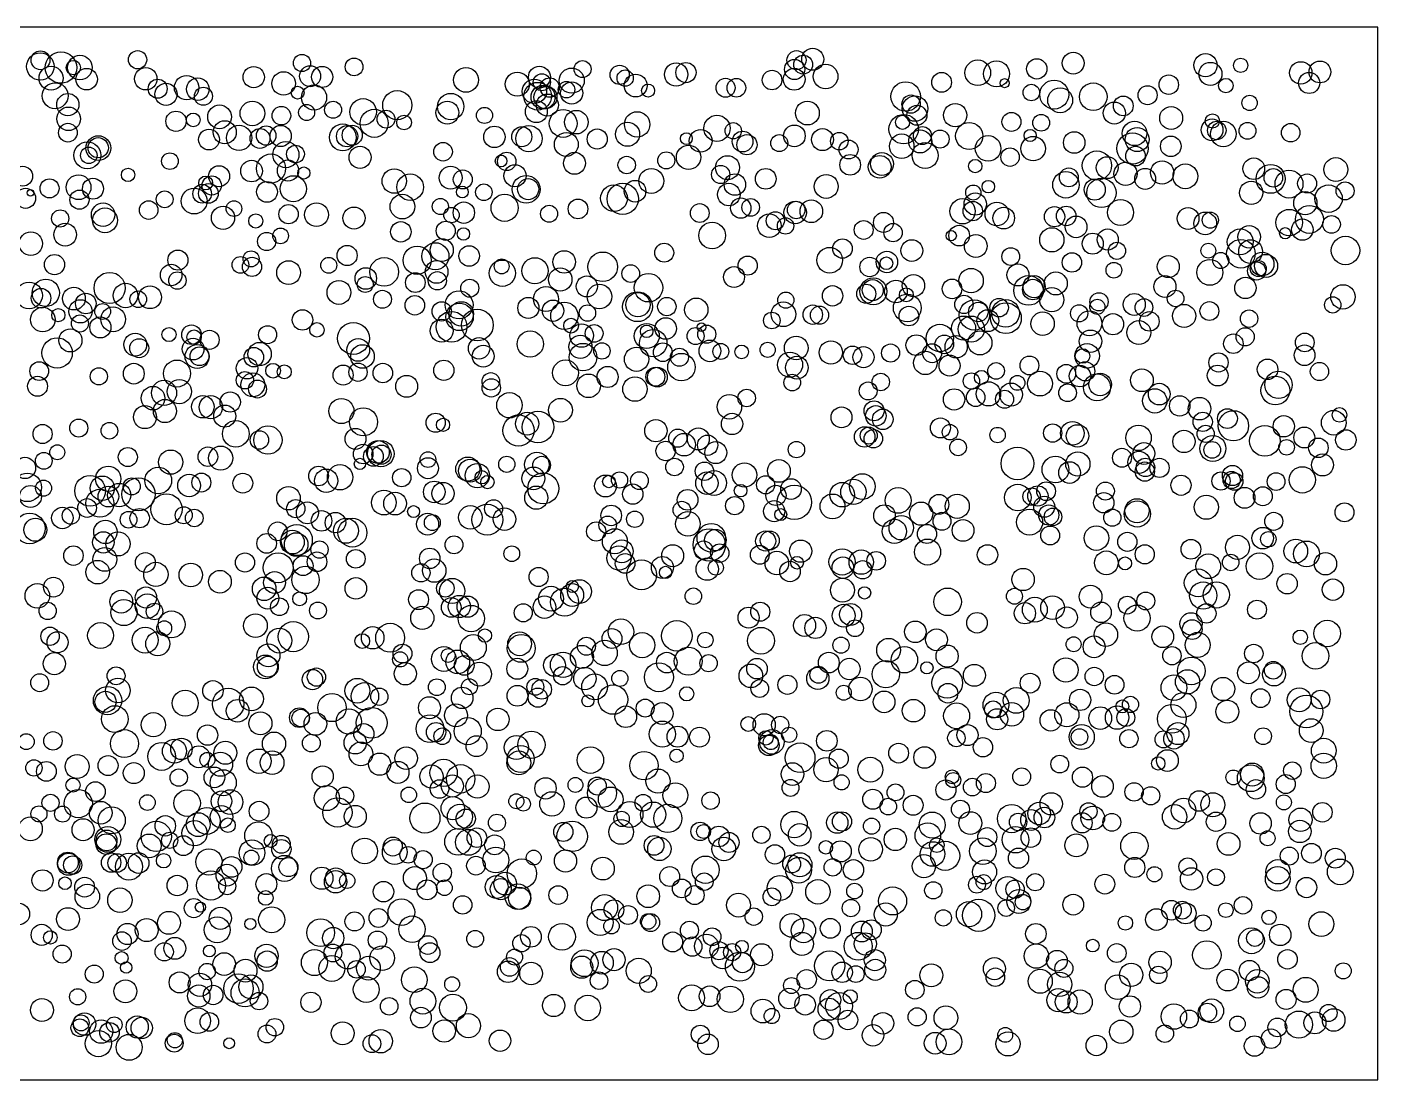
# Model space of a CAD drawing. Header units: millimetres. Extents: x 0 to 100, y 0 to 50.
# Drawn here: x 35.9 to 100, y 0 to 50 of the extents above; entities that cross this region are included whole.
import ezdxf

# ---------------------------------------------------------------- set-up
doc = ezdxf.new("R2010")
doc.units = ezdxf.units.MM
doc.layers.add('frame', color=7, linetype='Continuous')
doc.layers.add('media', color=7, linetype='Continuous')

msp = doc.modelspace()

# ---------------------------------------------------------------- linework, layer by layer
at = {"layer": 'frame'}
msp.add_lwpolyline([(0, 0), (100, 0), (100, 50), (0, 50), (0, 0)], dxfattribs=at)
at = {"layer": 'media'}
for centre, radius in [((36.487, 48.127), 0.65), ((36.496, 48.421), 0.448), ((37.466, 48.075), 0.747), ((41.105, 48.446), 0.433), ((72.39, 48.427), 0.454), ((73.16, 48.467), 0.523), ((85.531, 48.283), 0.519), ((36.995, 47.568), 0.57), ((38.054, 48.074), 0.342), ((38.368, 48.076), 0.584), ((46.619, 47.619), 0.506), ((48.911, 48.291), 0.407), ((49.299, 47.664), 0.498), ((49.867, 47.628), 0.502), ((51.384, 48.106), 0.422), ((60.184, 47.619), 0.52), ((62.234, 48), 0.403), ((63.994, 47.729), 0.455), ((66.677, 47.744), 0.553), ((67.142, 47.836), 0.479), ((72.301, 47.984), 0.481), ((72.71, 48.214), 0.448), ((73.772, 47.65), 0.587), ((80.999, 47.829), 0.608), ((81.886, 47.777), 0.618), ((83.8, 48.012), 0.481), ((91.811, 48.185), 0.551), ((92.045, 47.775), 0.547), ((93.479, 48.18), 0.341), ((96.335, 47.821), 0.532), ((97.245, 47.864), 0.517), ((38.685, 47.523), 0.51), ((41.494, 47.543), 0.533), ((42.06, 47.071), 0.451), ((43.432, 47.123), 0.578), ((43.967, 47.048), 0.539), ((48.038, 47.32), 0.559), ((56.697, 47.49), 0.589), ((59.135, 47.289), 0.57), ((59.949, 46.944), 0.579), ((60.299, 47.375), 0.405), ((60.674, 47.126), 0.46), ((61.717, 47.456), 0.597), ((64.256, 47.572), 0.387), ((64.755, 47.219), 0.539), ((69.021, 47.116), 0.451), ((69.536, 47.113), 0.444), ((71.229, 47.48), 0.464), ((72.279, 47.517), 0.517), ((79.279, 47.373), 0.469), ((82.272, 47.334), 0.214), ((84.628, 46.79), 0.686), ((90.067, 47.262), 0.463), ((92.778, 47.219), 0.343), ((96.731, 47.343), 0.502), ((37.19, 46.737), 0.615), ((37.795, 46.317), 0.528), ((42.457, 46.806), 0.527), ((44.229, 46.715), 0.429), ((48.705, 46.882), 0.307), ((49.487, 46.652), 0.595), ((53.435, 46.289), 0.693), ((55.974, 46.222), 0.626), ((60.104, 46.715), 0.657), ((60.357, 46.671), 0.57), ((60.47, 46.667), 0.545), ((61.47, 47.026), 0.391), ((61.719, 46.865), 0.526), ((65.346, 46.981), 0.31), ((77.572, 46.7), 0.7), ((83.541, 46.889), 0.392), ((84.91, 46.521), 0.591), ((86.481, 46.692), 0.653), ((89.061, 46.762), 0.453), ((37.829, 45.641), 0.559), ((44.995, 45.735), 0.562), ((46.556, 45.898), 0.584), ((47.934, 45.79), 0.44), ((49.133, 45.941), 0.38), ((50.386, 46.069), 0.403), ((51.814, 45.971), 0.628), ((55.812, 45.933), 0.54), ((57.577, 45.803), 0.383), ((60.038, 45.979), 0.519), ((60.567, 46.292), 0.525), ((72.907, 45.914), 0.566), ((77.831, 46.34), 0.433), ((78.02, 46.127), 0.604), ((78.11, 45.81), 0.473), ((79.926, 45.811), 0.553), ((87.482, 45.913), 0.526), ((87.906, 46.253), 0.469), ((90.18, 45.676), 0.545), ((93.905, 46.395), 0.363), ((42.929, 45.524), 0.482), ((43.751, 45.587), 0.325), ((45.244, 45.002), 0.548), ((52.34, 45.428), 0.668), ((52.901, 45.625), 0.424), ((53.757, 45.465), 0.349), ((61.311, 45.42), 0.66), ((61.936, 45.482), 0.561), ((64.827, 45.376), 0.604), ((68.615, 45.19), 0.62), ((77.48, 45.149), 0.702), ((77.425, 45.476), 0.336), ((82.595, 45.495), 0.45), ((84.007, 45.452), 0.397), ((92.122, 45.116), 0.517), ((92.14, 45.536), 0.338), ((37.797, 44.983), 0.444), ((44.494, 44.654), 0.493), ((45.923, 44.736), 0.6), ((46.915, 44.708), 0.472), ((47.212, 44.846), 0.462), ((47.898, 44.827), 0.504), ((50.849, 44.761), 0.636), ((51.054, 44.815), 0.506), ((51.296, 44.862), 0.475), ((58.049, 44.785), 0.509), ((59.347, 44.79), 0.477), ((59.687, 44.702), 0.624), ((61.462, 44.426), 0.567), ((62.93, 44.681), 0.478), ((64.37, 44.908), 0.572), ((67.164, 44.702), 0.279), ((67.841, 44.597), 0.539), ((69.387, 45.072), 0.388), ((69.831, 44.562), 0.493), ((72.29, 44.831), 0.515), ((73.625, 44.654), 0.521), ((74.422, 44.58), 0.417), ((77.387, 44.339), 0.582), ((78.263, 44.567), 0.546), ((78.372, 44.845), 0.427), ((79.211, 44.678), 0.426), ((80.592, 44.826), 0.645), ((83.485, 44.847), 0.288), ((85.578, 44.515), 0.511), ((88.344, 44.236), 0.741), ((88.441, 44.949), 0.582), ((88.566, 44.658), 0.573), ((92.346, 45.089), 0.44), ((92.655, 44.922), 0.604), ((93.807, 45.069), 0.401), ((95.857, 44.981), 0.44), ((38.722, 43.907), 0.642), ((38.787, 43.906), 0.392), ((39.243, 44.25), 0.587), ((39.237, 44.267), 0.48), ((48.148, 43.94), 0.619), ((48.603, 43.965), 0.421), ((51.668, 43.812), 0.523), ((55.611, 44.077), 0.441), ((67.265, 43.812), 0.578), ((70.04, 44.411), 0.481), ((71.575, 44.486), 0.404), ((74.864, 44.183), 0.449), ((78.499, 43.898), 0.619), ((81.489, 44.234), 0.607), ((83.628, 44.225), 0.582), ((88.488, 43.871), 0.465), ((90.164, 44.335), 0.489), ((42.642, 43.631), 0.394), ((46.517, 43.161), 0.514), ((47.441, 43.281), 0.69), ((48.247, 43.184), 0.503), ((58.366, 43.637), 0.279), ((58.634, 43.616), 0.436), ((61.85, 43.53), 0.521), ((64.328, 43.447), 0.413), ((66.209, 43.667), 0.404), ((69.117, 43.322), 0.569), ((74.939, 43.455), 0.491), ((76.339, 43.362), 0.54), ((76.448, 43.498), 0.541), ((80.876, 43.397), 0.318), ((82.531, 43.821), 0.438), ((86.654, 43.422), 0.696), ((87.144, 43.323), 0.52), ((89.75, 43.09), 0.553), ((94.105, 43.272), 0.514), ((98, 43.231), 0.566), ((35.649, 42.916), 0.474), ((38.301, 42.394), 0.589), ((40.652, 42.978), 0.318), ((44.974, 42.915), 0.498), ((49.002, 43.067), 0.289), ((53.292, 42.684), 0.578), ((54.045, 42.395), 0.632), ((55.969, 42.843), 0.542), ((56.545, 42.762), 0.451), ((59.023, 42.936), 0.527), ((65.497, 42.691), 0.591), ((68.791, 42.995), 0.432), ((69.465, 42.52), 0.509), ((70.932, 42.791), 0.491), ((73.804, 42.431), 0.567), ((85.182, 42.507), 0.627), ((85.319, 42.861), 0.447), ((88.014, 43.029), 0.55), ((88.945, 42.789), 0.497), ((90.856, 42.912), 0.588), ((94.901, 42.789), 0.686), ((95.032, 42.84), 0.441), ((95.775, 42.543), 0.664), ((96.634, 42.571), 0.451), ((35.788, 41.867), 0.477), ((36.925, 42.337), 0.453), ((38.988, 42.322), 0.498), ((43.793, 41.737), 0.613), ((44.171, 42.082), 0.443), ((44.466, 42.097), 0.469), ((44.336, 42.592), 0.329), ((44.626, 42.478), 0.456), ((47.25, 42.171), 0.494), ((48.5, 42.319), 0.621), ((56.524, 42.165), 0.276), ((57.548, 42.155), 0.393), ((59.555, 42.294), 0.66), ((59.651, 42.3), 0.504), ((63.725, 41.871), 0.634), ((64.14, 41.84), 0.744), ((64.726, 42.202), 0.513), ((69.18, 42.045), 0.539), ((80.784, 42.138), 0.359), ((81.503, 42.422), 0.297), ((86.552, 42.279), 0.501), ((86.868, 42.124), 0.698), ((93.981, 42.13), 0.552), ((97.655, 41.849), 0.65), ((98.44, 42.22), 0.428), ((36.022, 42.129), 0.154), ((38.344, 41.801), 0.456), ((41.632, 41.307), 0.441), ((42.391, 41.818), 0.4), ((45.68, 41.377), 0.374), ((53.678, 41.471), 0.584), ((55.483, 41.477), 0.383), ((58.532, 41.416), 0.645), ((62.016, 41.362), 0.468), ((69.746, 41.402), 0.484), ((70.213, 41.434), 0.418), ((72.327, 41.192), 0.538), ((72.376, 41.312), 0.415), ((73.094, 41.25), 0.536), ((80.274, 41.249), 0.602), ((80.759, 41.258), 0.462), ((80.878, 41.592), 0.529), ((87.778, 41.195), 0.618), ((96.55, 41.639), 0.551), ((37.433, 40.911), 0.408), ((39.466, 41.09), 0.555), ((39.558, 40.822), 0.589), ((45.162, 40.941), 0.551), ((46.715, 40.791), 0.335), ((48.274, 41.113), 0.459), ((49.6, 41.089), 0.564), ((51.381, 40.926), 0.523), ((56.011, 41.071), 0.365), ((56.596, 41.184), 0.507), ((60.644, 41.135), 0.403), ((67.796, 41.167), 0.445), ((71.1, 40.566), 0.561), ((71.385, 40.8), 0.429), ((76.522, 40.721), 0.474), ((81.906, 41.124), 0.562), ((82.229, 40.926), 0.514), ((84.644, 40.993), 0.48), ((85.197, 41.03), 0.464), ((90.982, 40.908), 0.517), ((91.801, 40.674), 0.539), ((92.04, 40.829), 0.382), ((95.786, 40.711), 0.631), ((96.743, 40.865), 0.664), ((37.667, 40.14), 0.54), ((47.894, 40.083), 0.372), ((53.606, 40.273), 0.485), ((55.736, 40.324), 0.454), ((56.578, 40.172), 0.293), ((68.384, 40.101), 0.634), ((71.869, 40.556), 0.388), ((75.58, 40.365), 0.447), ((76.978, 40.236), 0.437), ((80.115, 40.095), 0.491), ((84.515, 39.894), 0.577), ((85.666, 40.507), 0.516), ((93.461, 39.801), 0.614), ((93.886, 40.037), 0.534), ((95.593, 40.209), 0.265), ((96.41, 40.381), 0.51), ((97.795, 40.628), 0.418), ((36.034, 39.713), 0.557), ((47.234, 39.817), 0.433), ((55.546, 39.411), 0.547), ((74.575, 39.479), 0.461), ((77.865, 39.383), 0.518), ((79.737, 40.091), 0.244), ((80.903, 39.6), 0.541), ((86.457, 39.712), 0.499), ((87.169, 39.908), 0.502), ((87.606, 39.372), 0.408), ((93.491, 39.235), 0.681), ((93.952, 39.335), 0.564), ((98.459, 39.388), 0.676), ((37.161, 38.717), 0.48), ((43.019, 38.932), 0.477), ((46.494, 38.989), 0.378), ((51.053, 39.152), 0.479), ((54.38, 38.924), 0.668), ((55.245, 39.114), 0.644), ((56.849, 39.128), 0.488), ((61.359, 38.844), 0.535), ((63.19, 38.613), 0.703), ((66.111, 39.283), 0.449), ((73.967, 38.924), 0.611), ((76.682, 38.843), 0.509), ((82.565, 39.1), 0.422), ((85.468, 38.82), 0.462), ((90.043, 38.623), 0.52), ((91.945, 39.38), 0.355), ((92.537, 38.913), 0.383), ((94.503, 38.745), 0.557), ((94.688, 38.658), 0.546), ((42.699, 38.226), 0.511), ((45.988, 38.704), 0.396), ((46.539, 38.612), 0.455), ((48.276, 38.336), 0.565), ((50.182, 38.685), 0.378), ((51.94, 38.059), 0.511), ((52.813, 38.373), 0.68), ((55.303, 38.372), 0.539), ((58.425, 38.311), 0.625), ((58.392, 38.633), 0.354), ((59.973, 38.426), 0.621), ((61.174, 38.011), 0.554), ((64.519, 38.288), 0.42), ((69.426, 38.129), 0.496), ((70.072, 38.67), 0.454), ((75.861, 38.605), 0.462), ((76.662, 38.78), 0.3), ((80.681, 37.958), 0.58), ((82.905, 38.227), 0.521), ((87.46, 38.453), 0.373), ((92.016, 38.35), 0.615), ((94.238, 38.415), 0.43), ((94.317, 38.529), 0.378), ((35.95, 37.255), 0.633), ((36.745, 37.38), 0.648), ((39.779, 37.607), 0.739), ((42.994, 37.963), 0.412), ((50.667, 37.398), 0.567), ((51.914, 37.773), 0.378), ((54.293, 37.863), 0.467), ((55.335, 37.95), 0.433), ((56.879, 37.599), 0.428), ((62.434, 37.681), 0.501), ((65.364, 37.619), 0.676), ((76.039, 37.448), 0.638), ((76.012, 37.503), 0.5), ((77.113, 37.44), 0.536), ((77.944, 37.72), 0.53), ((79.777, 37.565), 0.465), ((83.411, 37.493), 0.705), ((83.611, 37.533), 0.489), ((83.674, 37.667), 0.526), ((84.702, 37.823), 0.545), ((89.885, 37.675), 0.52), ((93.706, 37.611), 0.51), ((36.521, 37.122), 0.465), ((38.085, 37.103), 0.539), ((38.646, 36.869), 0.49), ((40.533, 37.252), 0.58), ((41.139, 37.07), 0.395), ((41.695, 37.165), 0.539), ((52.732, 37.072), 0.425), ((54.271, 36.788), 0.463), ((56.369, 36.807), 0.663), ((60.493, 37.082), 0.59), ((63.034, 37.201), 0.586), ((64.843, 36.719), 0.71), ((64.863, 36.812), 0.574), ((71.884, 37.032), 0.384), ((74.104, 37.236), 0.484), ((75.706, 37.333), 0.453), ((77.649, 36.661), 0.658), ((77.605, 37.284), 0.328), ((80.343, 36.826), 0.436), ((84.511, 37.052), 0.575), ((86.754, 36.951), 0.432), ((88.428, 36.825), 0.523), ((90.389, 37.111), 0.393), ((98.335, 37.186), 0.578), ((36.603, 36.108), 0.586), ((37.342, 36.314), 0.314), ((38.391, 36.498), 0.552), ((39.448, 36.489), 0.376), ((39.944, 36.12), 0.587), ((48.937, 36.09), 0.486), ((55.545, 36.497), 0.459), ((56.392, 36.235), 0.653), ((56.475, 36.375), 0.583), ((57.242, 35.845), 0.751), ((59.66, 36.661), 0.501), ((60.831, 36.528), 0.505), ((61.37, 36.285), 0.649), ((62.467, 36.416), 0.388), ((66.235, 36.725), 0.436), ((67.633, 36.577), 0.554), ((71.77, 36.36), 0.585), ((73.165, 36.341), 0.46), ((73.483, 36.318), 0.431), ((77.728, 36.274), 0.464), ((80.834, 36.326), 0.716), ((81.022, 36.467), 0.462), ((81.475, 36.056), 0.52), ((82.012, 36.674), 0.439), ((82.335, 36.175), 0.731), ((82.319, 36.405), 0.654), ((85.81, 36.402), 0.408), ((86.673, 36.714), 0.358), ((88.889, 36.679), 0.419), ((90.795, 36.279), 0.55), ((91.994, 36.513), 0.447), ((93.88, 36.153), 0.415), ((97.851, 36.805), 0.387), ((38.369, 35.921), 0.405), ((39.338, 35.736), 0.5), ((49.62, 35.619), 0.344), ((51.354, 35.212), 0.755), ((55.545, 35.579), 0.542), ((56.013, 35.765), 0.732), ((61.688, 35.821), 0.351), ((65.28, 35.327), 0.595), ((66.18, 35.684), 0.511), ((67.878, 35.748), 0.207), ((71.22, 36.065), 0.394), ((80.324, 35.704), 0.571), ((80.692, 35.656), 0.62), ((84.077, 35.912), 0.556), ((86.301, 35.932), 0.59), ((87.418, 35.889), 0.506), ((88.646, 35.489), 0.568), ((89.145, 36.02), 0.464), ((37.917, 35.12), 0.548), ((40.994, 34.92), 0.542), ((42.597, 35.395), 0.333), ((43.663, 35.388), 0.464), ((43.785, 35.273), 0.344), ((44.524, 35.145), 0.454), ((47.28, 35.39), 0.428), ((59.751, 34.948), 0.626), ((62.128, 34.816), 0.55), ((62.188, 35.348), 0.558), ((62.783, 35.45), 0.421), ((65.589, 34.99), 0.651), ((65.275, 35.549), 0.295), ((67.599, 35.324), 0.406), ((68.13, 35.414), 0.43), ((72.377, 34.758), 0.562), ((78.079, 34.892), 0.491), ((79.198, 35.232), 0.651), ((79.41, 34.932), 0.443), ((79.972, 34.814), 0.53), ((81.101, 35), 0.571), ((86.35, 35.076), 0.533), ((93.133, 34.961), 0.463), ((93.693, 35.289), 0.432), ((96.522, 35.023), 0.444), ((37.285, 34.522), 0.721), ((41.182, 34.749), 0.452), ((43.739, 34.708), 0.517), ((43.933, 34.354), 0.573), ((44.045, 34.367), 0.447), ((46.626, 34.322), 0.464), ((46.897, 34.47), 0.556), ((51.58, 34.668), 0.54), ((51.785, 34.356), 0.559), ((57.32, 34.74), 0.509), ((57.517, 34.368), 0.519), ((62.253, 34.325), 0.654), ((63.154, 34.621), 0.389), ((64.796, 34.225), 0.576), ((66.043, 34.557), 0.443), ((66.831, 34.318), 0.429), ((68.28, 34.62), 0.516), ((68.798, 34.595), 0.377), ((69.785, 34.573), 0.322), ((71.022, 34.672), 0.36), ((74.023, 34.546), 0.553), ((75.05, 34.412), 0.437), ((75.571, 34.324), 0.502), ((76.857, 34.518), 0.431), ((78.83, 34.51), 0.451), ((86.189, 34.384), 0.581), ((85.974, 34.378), 0.344), ((96.513, 34.415), 0.491), ((36.435, 33.661), 0.445), ((40.926, 33.539), 0.493), ((42.975, 33.546), 0.64), ((46.298, 33.797), 0.509), ((47.539, 33.678), 0.35), ((51.57, 33.609), 0.435), ((52.75, 33.568), 0.464), ((55.645, 33.699), 0.481), ((61.424, 33.578), 0.612), ((66.927, 33.85), 0.653), ((72.083, 33.964), 0.598), ((72.406, 33.825), 0.54), ((78.509, 34.05), 0.558), ((79.657, 33.923), 0.499), ((81.866, 33.67), 0.396), ((83.45, 33.929), 0.447), ((86.098, 33.651), 0.458), ((92.428, 34.073), 0.456), ((94.756, 33.744), 0.488), ((97.221, 33.642), 0.433), ((36.354, 32.94), 0.473), ((39.265, 33.412), 0.405), ((46.201, 33.226), 0.41), ((46.576, 33.009), 0.564), ((48.072, 33.624), 0.332), ((50.864, 33.473), 0.476), ((53.883, 32.936), 0.519), ((57.876, 33.172), 0.415), ((62.519, 32.961), 0.56), ((63.422, 33.382), 0.5), ((64.72, 32.806), 0.579), ((65.688, 33.393), 0.45), ((65.786, 33.377), 0.468), ((72.189, 33.114), 0.394), ((76.393, 33.144), 0.413), ((80.696, 33.188), 0.388), ((81.172, 33.36), 0.335), ((82.882, 33.102), 0.353), ((83.952, 33.07), 0.591), ((85.199, 33.53), 0.446), ((85.851, 33.422), 0.51), ((86.657, 32.886), 0.641), ((86.81, 33.028), 0.535), ((88.789, 33.227), 0.542), ((92.389, 33.451), 0.492), ((95.127, 32.738), 0.683), ((95.28, 33.012), 0.65), ((41.836, 32.377), 0.56), ((42.361, 32.624), 0.599), ((43.087, 32.689), 0.575), ((46.798, 32.81), 0.427), ((57.897, 32.865), 0.435), ((70.025, 32.383), 0.418), ((75.792, 32.72), 0.425), ((79.872, 32.314), 0.506), ((80.9, 32.416), 0.439), ((81.505, 32.581), 0.576), ((82.27, 32.323), 0.428), ((82.577, 32.549), 0.545), ((85.261, 32.631), 0.42), ((89.403, 32.247), 0.577), ((89.612, 32.568), 0.515), ((42.405, 31.765), 0.551), ((44.205, 31.97), 0.534), ((44.581, 31.948), 0.552), ((45.503, 32.192), 0.482), ((50.782, 31.764), 0.597), ((58.762, 32.041), 0.604), ((61.185, 31.802), 0.563), ((69.204, 31.965), 0.582), ((76.072, 31.776), 0.475), ((90.585, 32.008), 0.484), ((91.524, 31.877), 0.537), ((41.456, 31.476), 0.547), ((45.243, 31.522), 0.525), ((51.83, 31.249), 0.667), ((55.258, 31.21), 0.455), ((59.19, 30.838), 0.739), ((59.602, 31.165), 0.549), ((60.114, 31.004), 0.752), ((69.333, 31.151), 0.507), ((74.529, 31.465), 0.497), ((76.159, 31.534), 0.486), ((76.487, 31.373), 0.488), ((79.222, 30.962), 0.476), ((91.679, 31.251), 0.458), ((92.851, 31.405), 0.471), ((93.137, 31.063), 0.719), ((95.528, 31.039), 0.507), ((97.899, 31.21), 0.585), ((98.173, 31.583), 0.349), ((36.594, 30.674), 0.454), ((38.311, 30.957), 0.429), ((39.768, 30.829), 0.393), ((45.767, 30.683), 0.634), ((46.889, 30.391), 0.438), ((47.294, 30.388), 0.673), ((51.452, 30.443), 0.497), ((55.609, 31.113), 0.314), ((65.714, 30.83), 0.53), ((66.756, 30.476), 0.432), ((67.73, 30.44), 0.521), ((75.628, 30.536), 0.486), ((75.822, 30.6), 0.403), ((76.039, 30.449), 0.437), ((79.677, 30.759), 0.367), ((81.94, 30.626), 0.365), ((84.552, 30.718), 0.434), ((85.491, 30.708), 0.561), ((85.736, 30.582), 0.534), ((88.631, 30.49), 0.605), ((90.786, 30.321), 0.529), ((91.817, 30.683), 0.409), ((94.631, 30.346), 0.728), ((96.499, 30.509), 0.495), ((98.474, 30.392), 0.487), ((37.292, 29.805), 0.355), ((51.814, 29.723), 0.464), ((52.52, 29.821), 0.538), ((52.653, 29.74), 0.629), ((52.685, 29.694), 0.454), ((66.177, 29.868), 0.461), ((67.062, 30.168), 0.535), ((68.172, 30.141), 0.481), ((68.56, 29.79), 0.523), ((72.388, 29.935), 0.39), ((80.062, 30.038), 0.394), ((88.888, 29.749), 0.515), ((92.16, 29.987), 0.619), ((92.13, 29.918), 0.398), ((95.661, 30.043), 0.369), ((97.17, 30.019), 0.465), ((35.759, 29.065), 0.506), ((36.651, 29.401), 0.397), ((40.642, 29.58), 0.452), ((42.678, 29.338), 0.575), ((44.446, 29.596), 0.466), ((45.05, 29.53), 0.572), ((51.663, 29.255), 0.268), ((52.301, 29.612), 0.47), ((54.893, 29.049), 0.499), ((54.893, 29.46), 0.372), ((56.785, 29.008), 0.574), ((58.634, 29.236), 0.384), ((60.062, 29.224), 0.584), ((60.29, 29.193), 0.421), ((66.599, 29.108), 0.419), ((82.879, 29.278), 0.776), ((84.686, 28.988), 0.636), ((85.75, 29.249), 0.576), ((87.845, 29.546), 0.448), ((88.651, 29.331), 0.525), ((88.959, 29.088), 0.438), ((89.627, 29.064), 0.456), ((97.367, 29.206), 0.522), ((39.711, 28.547), 0.601), ((42.087, 28.466), 0.634), ((49.697, 28.681), 0.466), ((50.061, 28.457), 0.555), ((50.72, 28.618), 0.602), ((53.647, 28.601), 0.434), ((56.891, 28.931), 0.542), ((57.235, 28.699), 0.578), ((57.449, 28.618), 0.317), ((59.898, 28.566), 0.541), ((63.989, 28.49), 0.385), ((64.932, 28.456), 0.423), ((68.022, 28.904), 0.438), ((68.14, 28.341), 0.534), ((68.478, 28.35), 0.588), ((69.921, 28.728), 0.579), ((71.555, 28.922), 0.542), ((85.355, 28.843), 0.514), ((88.931, 28.89), 0.457), ((92.544, 28.44), 0.433), ((93.091, 28.703), 0.48), ((93.05, 28.487), 0.408), ((96.408, 28.497), 0.625), ((35.871, 28.139), 0.677), ((36.021, 27.707), 0.524), ((36.64, 28.103), 0.381), ((38.851, 27.976), 0.732), ((39.432, 28.101), 0.579), ((40.231, 27.777), 0.554), ((41.148, 27.813), 0.785), ((40.83, 28.188), 0.405), ((43.552, 28.229), 0.539), ((44.133, 28.368), 0.448), ((46.101, 28.338), 0.47), ((55.191, 27.924), 0.512), ((55.604, 27.852), 0.527), ((57.716, 28.392), 0.317), ((60.365, 28.088), 0.735), ((63.322, 28.205), 0.518), ((63.483, 28.418), 0.298), ((64.618, 27.82), 0.481), ((69.736, 27.984), 0.297), ((70.923, 28.262), 0.431), ((71.415, 27.76), 0.479), ((72.294, 27.433), 0.816), ((72.13, 28.058), 0.49), ((74.563, 27.793), 0.584), ((75.091, 27.923), 0.6), ((75.517, 28.177), 0.612), ((82.897, 27.656), 0.629), ((84.242, 27.958), 0.446), ((87.056, 27.964), 0.427), ((90.648, 28.239), 0.479), ((93.171, 28.421), 0.415), ((95.162, 28.416), 0.422), ((38.706, 27.162), 0.445), ((39.316, 27.386), 0.665), ((39.719, 27.705), 0.493), ((42.478, 27.101), 0.737), ((48.27, 27.625), 0.559), ((52.798, 27.418), 0.588), ((53.331, 27.373), 0.54), ((60.037, 27.651), 0.55), ((67.221, 27.548), 0.491), ((69.454, 27.271), 0.432), ((74.1, 27.234), 0.591), ((77.218, 27.519), 0.61), ((79.153, 27.334), 0.471), ((80.021, 27.242), 0.575), ((83.55, 27.706), 0.412), ((83.853, 27.733), 0.481), ((84.154, 27.219), 0.498), ((86.981, 27.41), 0.485), ((88.56, 27.031), 0.572), ((91.847, 27.197), 0.573), ((93.666, 27.643), 0.494), ((94.533, 27.719), 0.449), ((37.534, 26.687), 0.51), ((37.937, 26.797), 0.41), ((40.676, 26.603), 0.396), ((41.205, 26.678), 0.46), ((43.296, 26.814), 0.403), ((43.798, 26.685), 0.419), ((48.617, 27.128), 0.435), ((49.166, 26.93), 0.523), ((49.84, 26.55), 0.49), ((50.499, 26.467), 0.487), ((54.211, 26.988), 0.284), ((56.906, 26.716), 0.558), ((57.708, 26.603), 0.732), ((58.008, 27.126), 0.427), ((58.523, 26.627), 0.535), ((63.593, 26.807), 0.489), ((64.713, 26.625), 0.39), ((66.947, 27.064), 0.414), ((67.235, 26.408), 0.586), ((71.331, 27.008), 0.503), ((71.644, 26.849), 0.281), ((76.567, 26.801), 0.512), ((78.307, 26.892), 0.552), ((79.299, 26.529), 0.426), ((83.458, 26.489), 0.618), ((84.367, 26.828), 0.481), ((84.568, 26.739), 0.418), ((87.384, 26.704), 0.408), ((88.573, 26.88), 0.623), ((95.053, 26.528), 0.428), ((98.41, 26.954), 0.45), ((35.982, 26.191), 0.73), ((36.254, 26.126), 0.545), ((39.579, 26.026), 0.556), ((47.758, 26.053), 0.446), ((48.666, 25.639), 0.736), ((50.998, 26.078), 0.593), ((51.305, 25.988), 0.684), ((54.875, 26.391), 0.521), ((55.1, 26.468), 0.379), ((62.88, 26.044), 0.457), ((63.425, 26.357), 0.419), ((68.346, 25.746), 0.678), ((77.04, 26.048), 0.576), ((77.366, 26.225), 0.583), ((78.587, 25.927), 0.453), ((80.298, 26.097), 0.517), ((84.435, 25.857), 0.448), ((86.631, 25.733), 0.584), ((39.479, 25.529), 0.507), ((40.177, 25.456), 0.574), ((47.235, 25.481), 0.467), ((48.454, 25.542), 0.565), ((48.635, 25.426), 0.559), ((56.129, 25.412), 0.425), ((63.765, 25.583), 0.593), ((68.251, 25.406), 0.773), ((68.538, 25.636), 0.511), ((70.925, 25.591), 0.478), ((71.122, 25.619), 0.449), ((78.616, 25.07), 0.617), ((88.1, 25.553), 0.454), ((91.121, 25.2), 0.469), ((93.328, 25.292), 0.571), ((94.527, 25.729), 0.512), ((94.795, 25.676), 0.367), ((96.097, 25.112), 0.563), ((38.06, 24.9), 0.462), ((39.549, 24.72), 0.565), ((41.474, 24.572), 0.47), ((46.205, 24.573), 0.453), ((47.779, 24.323), 0.709), ((49.623, 24.607), 0.465), ((49.746, 25.186), 0.408), ((51.465, 24.745), 0.442), ((54.975, 24.767), 0.485), ((58.874, 24.99), 0.372), ((63.959, 24.786), 0.574), ((64.095, 25.102), 0.542), ((66.511, 24.894), 0.521), ((67.976, 25.157), 0.438), ((68.746, 25.017), 0.437), ((70.646, 24.937), 0.446), ((71.457, 24.544), 0.559), ((72.587, 25.111), 0.527), ((74.555, 24.6), 0.622), ((75.463, 24.59), 0.578), ((76.172, 24.65), 0.442), ((81.46, 24.936), 0.483), ((87.103, 24.556), 0.563), ((88.926, 24.961), 0.455), ((94.374, 24.398), 0.629), ((96.605, 24.98), 0.611), ((97.509, 24.512), 0.528), ((39.207, 24.113), 0.56), ((41.973, 24.007), 0.577), ((43.632, 23.982), 0.558), ((49.078, 23.747), 0.652), ((48.965, 24.422), 0.47), ((54.558, 24.084), 0.433), ((55.193, 24.187), 0.556), ((64.252, 24.526), 0.467), ((65.037, 23.988), 0.708), ((66.024, 24.338), 0.521), ((66.172, 24.098), 0.293), ((68.155, 24.26), 0.534), ((68.56, 24.33), 0.358), ((72.083, 24.145), 0.486), ((72.42, 24.56), 0.302), ((74.592, 24.324), 0.51), ((75.534, 24.228), 0.434), ((87.99, 24.531), 0.308), ((91.944, 24.393), 0.585), ((93.006, 24.575), 0.391), ((37.112, 23.401), 0.47), ((45.017, 23.66), 0.537), ((47.115, 23.324), 0.56), ((47.609, 23.621), 0.519), ((51.469, 23.343), 0.512), ((55.718, 23.347), 0.417), ((56.041, 23.223), 0.596), ((60.146, 23.885), 0.454), ((62.088, 23.193), 0.563), ((74.57, 23.257), 0.567), ((83.151, 23.766), 0.529), ((91.463, 23.606), 0.659), ((95.684, 23.567), 0.485), ((97.863, 23.283), 0.507), ((36.344, 22.988), 0.583), ((40.329, 22.713), 0.542), ((41.504, 22.91), 0.506), ((47.287, 22.878), 0.52), ((48.8, 22.851), 0.33), ((54.446, 22.81), 0.472), ((60.736, 22.853), 0.589), ((61.376, 22.691), 0.667), ((61.739, 23.027), 0.543), ((61.75, 23.432), 0.289), ((67.494, 22.971), 0.392), ((75.625, 23.129), 0.29), ((79.566, 22.705), 0.655), ((82.739, 22.969), 0.377), ((86.352, 22.95), 0.541), ((88.976, 22.745), 0.425), ((91.701, 23.004), 0.644), ((92.329, 23.035), 0.624), ((36.837, 22.274), 0.41), ((40.458, 22.196), 0.62), ((41.571, 22.499), 0.579), ((41.91, 22.246), 0.394), ((47.843, 22.472), 0.421), ((49.669, 22.293), 0.401), ((54.624, 21.943), 0.551), ((55.996, 22.439), 0.466), ((56.381, 22.483), 0.528), ((56.777, 22.476), 0.505), ((56.948, 21.91), 0.626), ((59.417, 22.185), 0.431), ((60.429, 22.45), 0.536), ((70.118, 21.954), 0.499), ((70.668, 22.237), 0.453), ((74.634, 22.048), 0.544), ((74.958, 22.105), 0.523), ((83.237, 22.162), 0.504), ((83.707, 22.331), 0.59), ((84.548, 22.429), 0.563), ((85.223, 21.962), 0.503), ((86.85, 22.204), 0.488), ((88.094, 22.547), 0.421), ((88.561, 21.932), 0.621), ((91.853, 22.152), 0.46), ((94.255, 22.333), 0.451), ((42.718, 21.631), 0.64), ((46.7, 21.572), 0.564), ((64.056, 21.285), 0.607), ((66.712, 21.093), 0.723), ((72.773, 21.582), 0.523), ((73.289, 21.466), 0.503), ((75.168, 21.449), 0.398), ((80.963, 21.711), 0.488), ((91.122, 21.656), 0.532), ((91.177, 21.385), 0.468), ((97.587, 21.203), 0.629), ((36.948, 21.069), 0.435), ((37.305, 20.784), 0.5), ((39.348, 21.104), 0.613), ((41.464, 20.882), 0.615), ((42.061, 20.715), 0.569), ((42.369, 21.452), 0.352), ((47.836, 20.863), 0.591), ((48.498, 21.051), 0.716), ((51.773, 20.844), 0.349), ((52.268, 21.001), 0.535), ((53.097, 20.997), 0.687), ((57.596, 21.104), 0.32), ((59.246, 20.713), 0.565), ((63.63, 20.962), 0.472), ((65.064, 20.647), 0.598), ((68.061, 20.893), 0.367), ((70.704, 20.856), 0.638), ((78.032, 21.281), 0.51), ((79.037, 20.905), 0.519), ((87.081, 21.145), 0.556), ((89.78, 21.047), 0.515), ((91.442, 20.661), 0.592), ((96.309, 21.021), 0.342), ((47.317, 20.163), 0.546), ((53.683, 20.249), 0.446), ((55.648, 19.99), 0.587), ((57.048, 20.535), 0.616), ((59.322, 20.496), 0.663), ((62.202, 20.091), 0.545), ((62.415, 20.596), 0.428), ((63.281, 20.279), 0.602), ((67.252, 19.888), 0.664), ((74.504, 20.644), 0.383), ((76.765, 20.405), 0.565), ((77.517, 19.952), 0.626), ((79.544, 20.125), 0.525), ((85.547, 20.689), 0.355), ((86.52, 20.566), 0.52), ((90.217, 20.147), 0.437), ((94.103, 20.25), 0.439), ((97.036, 20.139), 0.63), ((37.153, 19.768), 0.53), ((47.177, 19.614), 0.565), ((47.289, 19.623), 0.494), ((53.574, 19.971), 0.36), ((55.853, 20.155), 0.329), ((56.306, 19.85), 0.566), ((56.614, 19.685), 0.467), ((59.134, 19.526), 0.497), ((60.902, 19.693), 0.522), ((61.307, 19.713), 0.602), ((66.231, 19.82), 0.489), ((68.216, 19.792), 0.41), ((70.514, 19.53), 0.489), ((73.925, 19.819), 0.493), ((74.897, 19.516), 0.511), ((76.631, 19.27), 0.652), ((85.179, 19.469), 0.58), ((91.138, 19.425), 0.655), ((36.457, 18.863), 0.425), ((40.084, 19.191), 0.424), ((49.407, 19.011), 0.483), ((49.597, 19.131), 0.432), ((53.818, 19.292), 0.532), ((57.346, 19.273), 0.566), ((61.291, 19.198), 0.436), ((62.344, 19.059), 0.533), ((62.805, 18.668), 0.613), ((64.005, 19.067), 0.382), ((65.857, 19.124), 0.688), ((70.222, 19.192), 0.56), ((73.405, 19.069), 0.528), ((73.433, 19.244), 0.403), ((78.582, 19.57), 0.291), ((79.546, 18.861), 0.729), ((80.837, 19.214), 0.52), ((83.483, 18.845), 0.47), ((86.527, 19.159), 0.437), ((90.957, 18.906), 0.576), ((93.854, 19.33), 0.518), ((95.064, 19.257), 0.545), ((95.027, 19.453), 0.42), ((39.679, 18.016), 0.673), ((40.172, 18.495), 0.585), ((44.684, 18.48), 0.485), ((46.51, 18.094), 0.566), ((51.54, 18.484), 0.588), ((51.902, 18.22), 0.65), ((52.585, 18.199), 0.409), ((55.314, 18.649), 0.399), ((56.515, 18.143), 0.511), ((56.859, 18.671), 0.38), ((59.139, 18.243), 0.493), ((59.992, 18.668), 0.402), ((60.108, 18.157), 0.456), ((60.293, 18.548), 0.466), ((63.682, 18.063), 0.7), ((67.177, 18.336), 0.337), ((70.644, 18.588), 0.421), ((71.959, 18.764), 0.455), ((74.637, 18.389), 0.356), ((75.427, 18.564), 0.558), ((79.581, 18.365), 0.469), ((82.825, 18.025), 0.614), ((87.492, 18.765), 0.445), ((90.312, 18.629), 0.611), ((92.647, 18.566), 0.55), ((96.263, 18.053), 0.567), ((39.583, 17.956), 0.505), ((43.368, 17.894), 0.617), ((45.407, 17.851), 0.748), ((45.857, 17.532), 0.538), ((50.337, 17.686), 0.671), ((54.964, 17.675), 0.523), ((62.487, 18.002), 0.285), ((65.205, 17.659), 0.425), ((76.552, 17.954), 0.514), ((77.951, 17.535), 0.536), ((81.861, 17.805), 0.612), ((81.726, 17.594), 0.402), ((85.857, 18.05), 0.506), ((87.86, 17.737), 0.307), ((88.248, 17.834), 0.384), ((90.759, 17.806), 0.597), ((92.847, 17.491), 0.54), ((94.429, 18.131), 0.446), ((96.597, 17.498), 0.779), ((97.271, 18.068), 0.442), ((40.026, 17.136), 0.636), ((41.857, 16.869), 0.575), ((46.937, 16.934), 0.546), ((48.787, 17.205), 0.467), ((48.852, 17.191), 0.415), ((49.549, 16.91), 0.54), ((51.136, 17.022), 0.603), ((52.223, 16.959), 0.732), ((54.991, 16.68), 0.659), ((56.22, 17.314), 0.545), ((58.211, 17.122), 0.531), ((64.286, 17.251), 0.515), ((66.014, 17.4), 0.52), ((70.856, 16.867), 0.526), ((79.995, 17.29), 0.617), ((81.918, 17.127), 0.5), ((82.615, 17.363), 0.559), ((84.462, 17.074), 0.505), ((85.227, 17.34), 0.574), ((86.816, 17.183), 0.539), ((87.614, 17.211), 0.558), ((88.029, 17.211), 0.426), ((90.211, 17.148), 0.681), ((44.43, 16.378), 0.482), ((51.85, 16.443), 0.479), ((55.275, 16.513), 0.459), ((55.572, 16.323), 0.395), ((56.781, 16.567), 0.645), ((66.021, 16.425), 0.62), ((66.745, 16.303), 0.499), ((67.786, 16.278), 0.47), ((70.101, 16.903), 0.351), ((71.616, 16.86), 0.411), ((72.043, 16.392), 0.359), ((80.511, 16.377), 0.501), ((85.936, 16.287), 0.596), ((85.83, 16.287), 0.392), ((90.312, 16.201), 0.486), ((90.503, 16.448), 0.524), ((94.546, 16.322), 0.397), ((96.83, 16.594), 0.563), ((35.819, 16.068), 0.376), ((37.086, 16.103), 0.437), ((40.482, 15.975), 0.664), ((42.855, 15.613), 0.572), ((43.19, 15.722), 0.509), ((45.273, 15.537), 0.544), ((47.582, 15.97), 0.553), ((49.355, 15.999), 0.422), ((51.441, 16.015), 0.533), ((51.708, 15.486), 0.563), ((57.197, 15.852), 0.497), ((59.089, 15.787), 0.571), ((59.806, 15.915), 0.644), ((71.078, 15.888), 0.487), ((70.94, 16.244), 0.342), ((71.223, 16.052), 0.585), ((71.17, 16.046), 0.358), ((73.831, 16.105), 0.492), ((79.982, 16.235), 0.414), ((81.243, 15.798), 0.46), ((88.174, 16.21), 0.433), ((89.818, 16.174), 0.405), ((97.428, 15.639), 0.59), ((38.236, 14.884), 0.57), ((39.703, 14.93), 0.474), ((42.251, 15.363), 0.66), ((44.013, 15.347), 0.522), ((44.418, 15.199), 0.356), ((45.043, 14.995), 0.575), ((46.867, 15.137), 0.578), ((47.491, 15.068), 0.564), ((52.602, 14.996), 0.528), ((53.859, 15.279), 0.533), ((59.207, 15.058), 0.565), ((59.297, 15.244), 0.639), ((62.605, 15.189), 0.628), ((65.151, 14.926), 0.673), ((66.698, 15.396), 0.315), ((72.564, 15.3), 0.705), ((74.397, 15.258), 0.455), ((77.238, 15.52), 0.469), ((78.472, 15.314), 0.511), ((84.889, 15), 0.422), ((90.003, 15.168), 0.516), ((97.423, 14.921), 0.602), ((36.183, 14.817), 0.389), ((36.776, 14.653), 0.471), ((40.926, 14.572), 0.499), ((43.06, 14.358), 0.414), ((44.752, 14.368), 0.491), ((49.894, 14.414), 0.503), ((53.464, 14.605), 0.525), ((55.06, 14.409), 0.55), ((55.636, 14.585), 0.649), ((56.444, 14.298), 0.675), ((65.813, 14.191), 0.575), ((72.198, 14.526), 0.537), ((73.792, 14.738), 0.577), ((75.898, 14.733), 0.591), ((83.083, 14.399), 0.423), ((85.969, 14.379), 0.477), ((89.569, 15.029), 0.318), ((93.96, 14.33), 0.638), ((94.029, 14.501), 0.549), ((95.934, 14.686), 0.417), ((38.041, 14), 0.335), ((39.105, 13.692), 0.468), ((45.173, 14.116), 0.619), ((55.437, 13.816), 0.44), ((56.052, 13.959), 0.526), ((57.242, 13.933), 0.552), ((60.474, 13.844), 0.508), ((61.895, 14.01), 0.353), ((63.157, 13.627), 0.689), ((62.929, 13.958), 0.429), ((72.106, 13.868), 0.402), ((74.534, 14.132), 0.36), ((79.485, 13.772), 0.478), ((79.779, 14.395), 0.325), ((79.831, 14.241), 0.358), ((80.738, 13.908), 0.419), ((81.383, 14.098), 0.453), ((86.921, 13.939), 0.513), ((88.421, 13.681), 0.437), ((93.129, 14.366), 0.352), ((94.206, 13.801), 0.46), ((95.62, 14.052), 0.451), ((36.971, 13.162), 0.406), ((38.288, 13.122), 0.67), ((41.572, 13.175), 0.371), ((43.456, 13.148), 0.63), ((45.088, 13.233), 0.491), ((45.516, 13.194), 0.588), ((50.091, 13.388), 0.597), ((50.954, 13.491), 0.416), ((53.982, 13.537), 0.368), ((59.089, 13.235), 0.357), ((60.78, 13.11), 0.58), ((63.57, 13.323), 0.586), ((65.114, 13.164), 0.398), ((66.642, 13.522), 0.59), ((68.311, 13.265), 0.415), ((76.014, 13.329), 0.476), ((77.092, 13.656), 0.399), ((77.929, 13.045), 0.472), ((84.484, 13.112), 0.529), ((89.208, 13.494), 0.43), ((91.512, 13.246), 0.489), ((92.16, 13.067), 0.572), ((95.53, 13.183), 0.356), ((36.423, 12.633), 0.381), ((37.546, 12.628), 0.38), ((39.357, 12.689), 0.539), ((39.879, 12.331), 0.644), ((44.388, 12.299), 0.635), ((45.089, 12.495), 0.537), ((46.871, 12.764), 0.468), ((50.592, 12.706), 0.696), ((51.439, 12.514), 0.524), ((54.75, 12.438), 0.714), ((56.07, 12.904), 0.554), ((56.41, 12.498), 0.596), ((56.686, 12.408), 0.456), ((59.419, 13.105), 0.34), ((62.417, 12.932), 0.501), ((64.483, 12.61), 0.618), ((65.585, 12.599), 0.601), ((66.281, 12.421), 0.669), ((76.745, 12.982), 0.395), ((80.174, 12.857), 0.428), ((82.606, 12.413), 0.672), ((83.533, 12.348), 0.495), ((83.909, 12.651), 0.537), ((84.161, 12.461), 0.489), ((86.257, 12.755), 0.407), ((86.458, 12.44), 0.561), ((90.344, 12.495), 0.581), ((90.771, 12.801), 0.584), ((96.325, 12.359), 0.553), ((97.362, 12.712), 0.462), ((36.017, 11.927), 0.565), ((38.517, 11.881), 0.524), ((41.989, 11.567), 0.72), ((42.421, 12.068), 0.486), ((43.81, 11.715), 0.6), ((43.984, 12.125), 0.568), ((45.396, 12.099), 0.348), ((46.844, 11.611), 0.652), ((58.168, 12.217), 0.405), ((61.32, 11.779), 0.455), ((61.736, 11.569), 0.725), ((64.066, 11.78), 0.589), ((64.089, 12.399), 0.364), ((67.816, 11.805), 0.438), ((72.276, 12.126), 0.628), ((74.328, 12.223), 0.508), ((74.551, 12.274), 0.457), ((75.955, 12.052), 0.385), ((78.626, 11.606), 0.608), ((78.829, 12.106), 0.618), ((80.644, 12.199), 0.54), ((82.912, 12.252), 0.415), ((85.95, 12.21), 0.48), ((87.363, 12.235), 0.424), ((92.306, 12.262), 0.459), ((94.425, 12.18), 0.508), ((96.29, 11.804), 0.534), ((39.693, 11.424), 0.611), ((39.621, 11.2), 0.489), ((39.633, 11.375), 0.494), ((41.658, 11.113), 0.566), ((42.627, 11.379), 0.384), ((43.278, 11.126), 0.47), ((47.422, 11.352), 0.306), ((47.933, 11.192), 0.423), ((56.322, 11.311), 0.634), ((56.821, 11.286), 0.616), ((57.217, 11.505), 0.465), ((58.055, 11.164), 0.472), ((65.629, 11.139), 0.47), ((67.979, 11.799), 0.332), ((68.705, 11.562), 0.492), ((69.185, 11.279), 0.476), ((70.725, 11.641), 0.41), ((72.542, 11.64), 0.537), ((77.083, 11.423), 0.532), ((81.448, 11.533), 0.452), ((82.79, 11.409), 0.629), ((83.519, 11.509), 0.463), ((85.678, 11.141), 0.544), ((88.433, 11.117), 0.65), ((92.903, 11.21), 0.541), ((94.757, 11.477), 0.356), ((44.496, 10.351), 0.628), ((46.536, 10.792), 0.611), ((46.507, 10.559), 0.356), ((47.932, 10.958), 0.46), ((51.884, 10.873), 0.61), ((53.318, 10.822), 0.591), ((53.222, 11.086), 0.452), ((53.953, 10.692), 0.395), ((58.115, 10.446), 0.611), ((59.915, 10.561), 0.352), ((61.422, 10.402), 0.529), ((65.882, 10.971), 0.554), ((68.939, 10.967), 0.563), ((71.366, 10.711), 0.458), ((73.784, 11.046), 0.322), ((74.491, 10.857), 0.501), ((75.915, 10.951), 0.562), ((78.852, 10.731), 0.585), ((79.055, 11.151), 0.351), ((79.454, 10.643), 0.691), ((81.241, 10.866), 0.631), ((82.933, 10.533), 0.478), ((95.786, 10.633), 0.429), ((96.839, 10.77), 0.467), ((97.972, 10.532), 0.472), ((37.796, 10.324), 0.494), ((37.831, 10.246), 0.527), ((38.023, 10.205), 0.435), ((39.848, 10.324), 0.461), ((40.135, 10.305), 0.44), ((40.695, 10.129), 0.641), ((41.151, 10.301), 0.492), ((42.342, 10.411), 0.343), ((45.567, 10.118), 0.491), ((48.079, 10.048), 0.617), ((48.268, 10.107), 0.452), ((54.662, 10.463), 0.432), ((55.569, 9.851), 0.437), ((57.172, 10.176), 0.444), ((59.347, 9.799), 0.7), ((63.202, 10.036), 0.538), ((68.067, 9.986), 0.649), ((72.163, 10.253), 0.424), ((72.492, 9.958), 0.612), ((72.552, 10.221), 0.572), ((74.114, 10.095), 0.41), ((75.094, 9.978), 0.484), ((78.441, 10.149), 0.551), ((81.323, 9.878), 0.568), ((88.453, 10.093), 0.477), ((90.967, 10.13), 0.418), ((95.251, 9.886), 0.579), ((98.208, 9.882), 0.611), ((36.593, 9.476), 0.504), ((37.657, 9.343), 0.298), ((38.589, 9.157), 0.471), ((42.988, 9.233), 0.486), ((44.591, 9.235), 0.689), ((45.348, 9.727), 0.516), ((47.221, 9.3), 0.498), ((49.854, 9.582), 0.526), ((50.508, 9.41), 0.531), ((50.514, 9.584), 0.486), ((51.06, 9.46), 0.364), ((54.271, 9.586), 0.546), ((58.154, 9.164), 0.547), ((58.558, 9.324), 0.54), ((66.37, 9.661), 0.471), ((68.01, 9.416), 0.418), ((71.602, 9.117), 0.597), ((80.958, 9.272), 0.399), ((81.278, 9.393), 0.357), ((82.42, 9.101), 0.56), ((83.725, 9.392), 0.409), ((87.031, 9.299), 0.468), ((89.386, 9.767), 0.359), ((91.147, 9.548), 0.529), ((92.309, 9.628), 0.396), ((95.239, 9.551), 0.587), ((96.605, 9.138), 0.484), ((38.718, 8.711), 0.583), ((40.266, 8.537), 0.581), ((45.36, 9.201), 0.403), ((47.187, 8.643), 0.348), ((52.78, 8.94), 0.487), ((54.848, 9.029), 0.474), ((55.675, 9.13), 0.371), ((58.35, 9.06), 0.5), ((59.159, 8.704), 0.607), ((59.245, 8.625), 0.53), ((61.076, 8.781), 0.441), ((65.353, 8.723), 0.536), ((66.946, 9.093), 0.444), ((67.556, 8.78), 0.45), ((71.223, 8.696), 0.422), ((73.407, 8.935), 0.58), ((75.145, 8.971), 0.372), ((76.954, 8.502), 0.666), ((78.885, 9.003), 0.409), ((82.768, 9.057), 0.436), ((82.95, 8.472), 0.569), ((35.467, 7.88), 0.512), ((43.778, 8.161), 0.455), ((44.088, 8.204), 0.241), ((53.63, 7.966), 0.632), ((56.54, 8.311), 0.437), ((63.281, 8.185), 0.617), ((63.725, 8.086), 0.469), ((69.639, 8.302), 0.564), ((74.972, 8.164), 0.412), ((76.627, 7.859), 0.55), ((80.582, 7.874), 0.6), ((81.042, 7.818), 0.762), ((82.348, 8.161), 0.392), ((83.143, 8.447), 0.368), ((85.531, 8.326), 0.493), ((90.193, 8.063), 0.467), ((90.711, 8.064), 0.422), ((90.868, 7.912), 0.499), ((92.776, 8.063), 0.35), ((93.589, 8.296), 0.415), ((37.803, 7.641), 0.541), ((42.594, 7.462), 0.545), ((44.883, 7.128), 0.617), ((45.034, 7.677), 0.53), ((47.472, 7.608), 0.618), ((51.404, 7.529), 0.453), ((52.546, 7.692), 0.447), ((54.135, 7.159), 0.628), ((63.071, 7.483), 0.619), ((64.394, 7.832), 0.448), ((65.346, 7.528), 0.367), ((65.464, 7.474), 0.426), ((70.361, 7.756), 0.413), ((72.173, 7.34), 0.563), ((79.363, 7.696), 0.386), ((88.007, 7.455), 0.342), ((89.48, 7.619), 0.514), ((91.696, 7.455), 0.384), ((94.823, 7.718), 0.34), ((97.313, 7.4), 0.589), ((36.554, 6.89), 0.502), ((36.965, 6.769), 0.319), ((40.628, 6.931), 0.503), ((41.536, 7.117), 0.546), ((46.457, 7.411), 0.263), ((49.8, 6.993), 0.657), ((50.392, 6.741), 0.507), ((52.493, 6.636), 0.437), ((57.133, 6.703), 0.397), ((59.78, 6.797), 0.492), ((61.257, 6.801), 0.634), ((63.608, 7.302), 0.367), ((67.305, 7.113), 0.427), ((68.383, 6.801), 0.422), ((72.721, 7.096), 0.577), ((73.994, 7.199), 0.472), ((75.491, 7.049), 0.495), ((75.945, 7.132), 0.472), ((83.758, 6.943), 0.488), ((93.994, 6.608), 0.61), ((94.155, 6.738), 0.393), ((95.357, 6.889), 0.51), ((40.365, 6.597), 0.442), ((42.371, 6.084), 0.434), ((42.875, 6.251), 0.518), ((47.227, 5.896), 0.553), ((50.375, 6.033), 0.424), ((51.085, 5.863), 0.591), ((54.887, 6.408), 0.442), ((54.991, 6.043), 0.472), ((59.329, 6.494), 0.413), ((66.512, 6.553), 0.474), ((67.444, 6.335), 0.458), ((68.118, 6.355), 0.568), ((68.709, 6.138), 0.432), ((69.338, 6.071), 0.406), ((69.799, 6.332), 0.299), ((70.73, 5.944), 0.524), ((72.649, 6.462), 0.548), ((75.319, 6.349), 0.662), ((75.66, 6.462), 0.528), ((83.782, 5.885), 0.58), ((86.457, 6.381), 0.302), ((87.595, 6.028), 0.445), ((91.874, 5.932), 0.675), ((37.524, 5.979), 0.429), ((40.347, 5.792), 0.308), ((44.513, 6.124), 0.283), ((45.216, 5.504), 0.537), ((47.258, 5.643), 0.482), ((49.504, 5.577), 0.622), ((50.328, 5.292), 0.615), ((52.065, 5.307), 0.566), ((52.718, 5.787), 0.587), ((58.773, 5.366), 0.444), ((59.003, 5.835), 0.379), ((62.196, 5.357), 0.526), ((62.33, 5.543), 0.637), ((63.153, 5.568), 0.539), ((63.728, 5.709), 0.527), ((64.9, 5.182), 0.597), ((68.88, 5.795), 0.513), ((69.704, 5.383), 0.692), ((69.83, 5.574), 0.481), ((73.965, 5.419), 0.717), ((76.11, 5.69), 0.505), ((81.79, 5.287), 0.525), ((84.759, 5.663), 0.491), ((89.655, 5.589), 0.53), ((95.703, 5.729), 0.462), ((39.048, 5.026), 0.428), ((40.566, 5.339), 0.27), ((43.102, 4.633), 0.499), ((44.408, 5.15), 0.388), ((46.229, 5.19), 0.542), ((51.5, 5.256), 0.415), ((54.243, 4.761), 0.609), ((58.698, 5.137), 0.509), ((59.787, 5.058), 0.538), ((63.011, 4.719), 0.416), ((72.872, 4.78), 0.463), ((74.558, 5.114), 0.486), ((75.204, 5.029), 0.398), ((76.129, 5.23), 0.5), ((78.789, 4.97), 0.545), ((81.83, 4.88), 0.438), ((83.963, 4.688), 0.573), ((85.086, 5.296), 0.43), ((88.283, 4.99), 0.554), ((89.57, 4.99), 0.412), ((92.864, 4.744), 0.514), ((93.896, 5.196), 0.485), ((94.27, 4.686), 0.557), ((98.352, 5.182), 0.38), ((40.526, 4.211), 0.541), ((44.011, 3.988), 0.529), ((44.067, 4.52), 0.553), ((44.695, 4.035), 0.462), ((45.897, 4.34), 0.701), ((46.211, 4.138), 0.669), ((46.488, 4.421), 0.57), ((51.961, 4.291), 0.612), ((56.038, 4.548), 0.352), ((65.349, 4.559), 0.398), ((67.411, 3.905), 0.615), ((72.156, 4.483), 0.378), ((78.011, 4.285), 0.44), ((84.888, 4.54), 0.577), ((87.644, 4.406), 0.587), ((94.306, 4.396), 0.508), ((96.57, 4.282), 0.592), ((36.565, 3.322), 0.546), ((38.262, 3.95), 0.386), ((46.872, 3.745), 0.414), ((49.338, 3.689), 0.481), ((53.05, 3.498), 0.417), ((54.653, 3.745), 0.612), ((56.079, 3.434), 0.638), ((60.864, 3.537), 0.528), ((62.482, 3.422), 0.606), ((68.267, 3.974), 0.491), ((69.249, 3.833), 0.624), ((72.032, 3.865), 0.487), ((72.801, 3.573), 0.489), ((73.941, 3.362), 0.525), ((74.002, 3.798), 0.491), ((74.407, 3.511), 0.639), ((74.942, 3.955), 0.333), ((84.822, 3.789), 0.548), ((85.197, 3.706), 0.522), ((85.858, 3.698), 0.576), ((88.222, 3.493), 0.504), ((95.638, 3.826), 0.476), ((43.956, 2.815), 0.611), ((54.558, 2.961), 0.489), ((70.797, 3.273), 0.563), ((71.216, 3.037), 0.361), ((74.832, 2.851), 0.465), ((78.118, 2.997), 0.431), ((79.484, 2.955), 0.563), ((90.309, 3.013), 0.605), ((91.045, 2.894), 0.423), ((91.902, 3.208), 0.437), ((92.105, 3.282), 0.565), ((96.245, 2.63), 0.645), ((97.004, 2.713), 0.524), ((97.651, 3.181), 0.409), ((97.897, 2.85), 0.536), ((38.363, 2.479), 0.42), ((38.423, 2.71), 0.382), ((38.586, 2.653), 0.531), ((39.377, 2.297), 0.555), ((39.772, 2.267), 0.464), ((39.998, 2.625), 0.372), ((41.087, 2.519), 0.526), ((41.303, 2.473), 0.508), ((44.513, 2.758), 0.442), ((47.248, 2.184), 0.423), ((47.623, 2.506), 0.414), ((50.841, 2.216), 0.547), ((55.662, 2.325), 0.532), ((56.814, 2.577), 0.574), ((67.824, 2.164), 0.434), ((73.674, 2.385), 0.458), ((76.022, 2.12), 0.512), ((76.491, 2.691), 0.514), ((87.813, 2.289), 0.555), ((89.877, 2.2), 0.416), ((93.328, 2.669), 0.368), ((95.222, 2.497), 0.445), ((39.245, 1.73), 0.623), ((40.707, 1.551), 0.616), ((42.844, 1.748), 0.426), ((42.876, 1.885), 0.36), ((45.453, 1.743), 0.256), ((52.232, 1.724), 0.421), ((52.651, 1.839), 0.556), ((58.315, 1.864), 0.509), ((68.189, 1.694), 0.488), ((78.976, 1.745), 0.516), ((79.632, 1.81), 0.613), ((82.435, 1.714), 0.573), ((82.302, 2.141), 0.352), ((86.629, 1.639), 0.487), ((94.136, 1.613), 0.484), ((94.923, 1.96), 0.462)]:
    msp.add_circle(centre, radius, dxfattribs=at)

doc.saveas('drawing.dxf')
